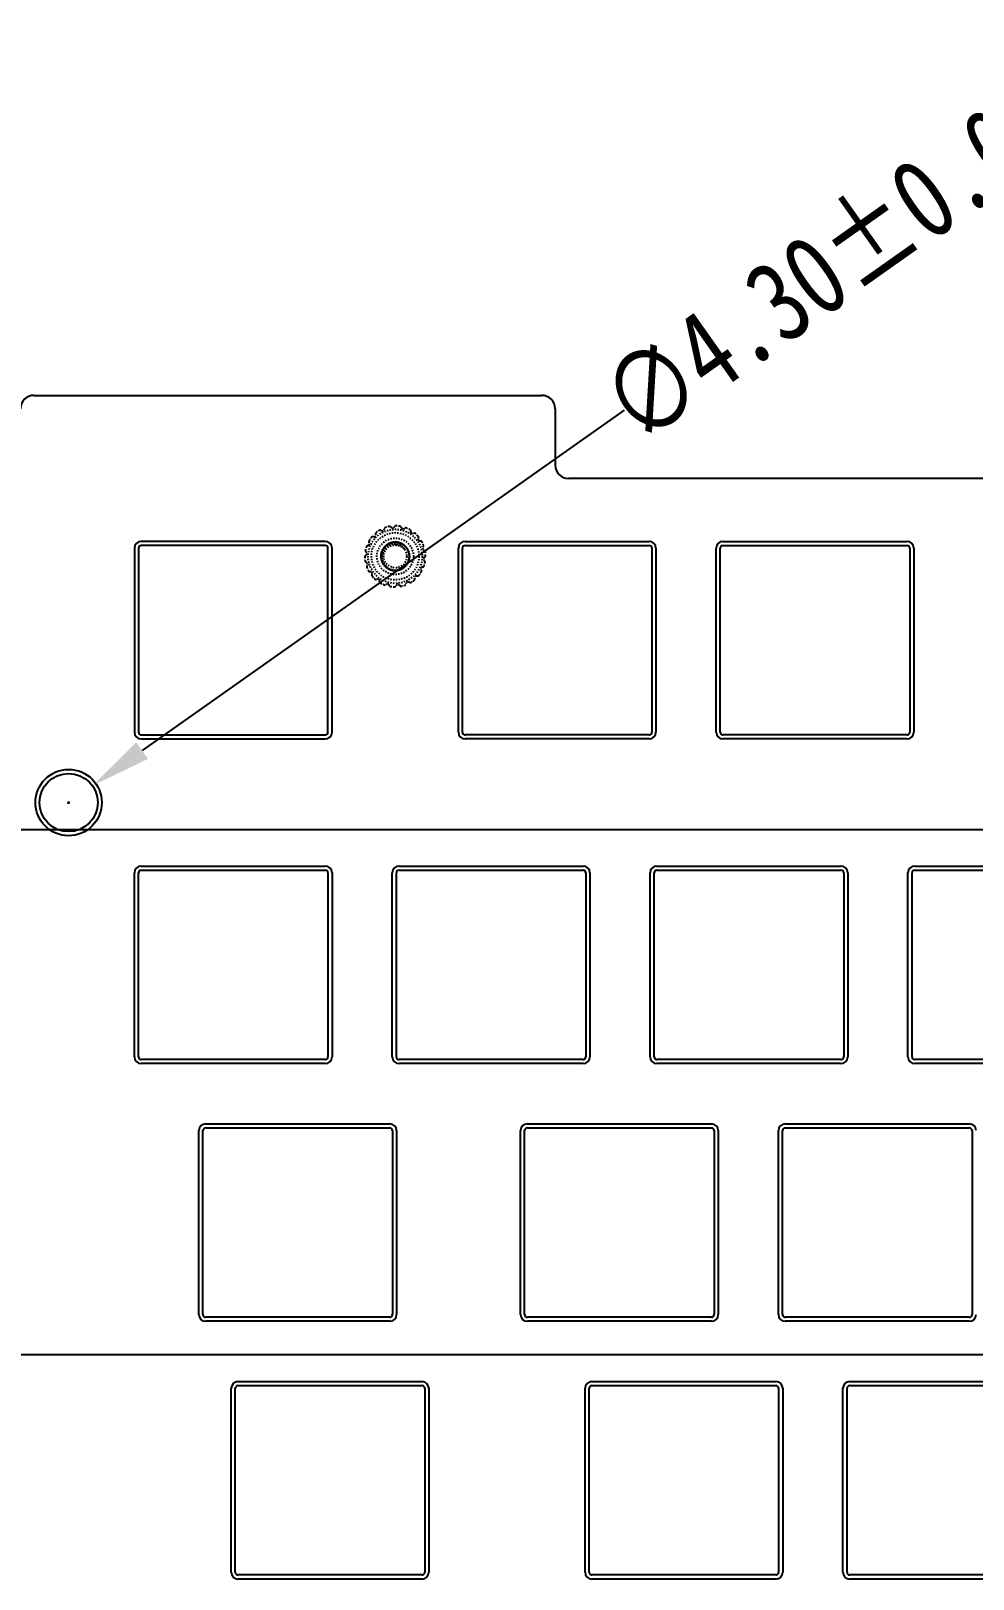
# Model space of a CAD drawing. Header units: inches. Extents: x 1416 to 2607, y 166 to 435.
# Drawn here: x 1550.5 to 1620.1, y 303.6 to 418 of the extents above; entities that cross this region are included whole.
import ezdxf

# ---------------------------------------------------------------- set-up
doc = ezdxf.new("R2010")
doc.units = ezdxf.units.IN
doc.header["$LTSCALE"] = 0.909449
doc.header["$MEASUREMENT"] = 0
doc.header["$PDMODE"] = 3
doc.header["$PDSIZE"] = 0.3125
doc.linetypes.add('HIDDEN', pattern=[0.2, 0.1, -0.1])
doc.linetypes.add('PHANTOM', pattern=[0.8, 0.45, -0.05, 0.1, -0.05, 0.1, -0.05])
doc.layers.get('0').update_dxf_attribs({"linetype": 'CONTINUOUS'})
doc.layers.get('Defpoints').update_dxf_attribs({"linetype": 'CONTINUOUS'})
doc.layers.add('DEFAULT_2', color=8, linetype='HIDDEN')
doc.layers.add('DEFAULT_3', color=7, linetype='PHANTOM')
doc.styles.get("Standard").update_dxf_attribs({"font": 'txt', "width": 0.8})
doc.dimstyles.get("Standard").update_dxf_attribs({"dimtxt": 6, "dimasz": 4.5, "dimexe": 1, "dimexo": 1, "dimgap": 0.09, "dimtad": 0, "dimzin": 1, "dimdsep": 46, "dimtxsty": 'STANDARD', "dimcen": 0.09, "dimclrd": 5, "dimclre": 5, "dimclrt": 1, "dimadec": 0, "dimazin": 0, "dimtp": 0.01, "dimtm": 0.01, "dimtfac": 1, "dimtofl": 0, "dimtmove": 0, "dimatfit": 3, "dimfxl": 1, "dimtolj": 1, "dimtzin": 4, "dimarcsym": 0})

# ---------------------------------------------------------------- blocks, each defined once
blk = doc.blocks.new('*D17')
at = {"layer": 'DEFAULT_3', "color": 3, "linetype": 'ByBlock', "lineweight": -2}
for p, q in [((1473.09, 356.95), (1473.09, 359.95)), ((1867.22, 356.95), (1867.22, 359.95)), ((1473.09, 358.95), (1468.59, 358.95)), ((1862.72, 358.95), (1477.59, 358.95))]:
    blk.add_line(p, q, dxfattribs=at)
at = {"layer": 'DEFAULT_3', "color": 3, "linetype": 'ByBlock'}
for points in [[(1477.59, 359.7), (1477.59, 358.2), (1473.09, 358.95)], [(1862.72, 359.7), (1862.72, 358.2), (1867.22, 358.95)]]:
    blk.add_solid(points, dxfattribs=at)
at = {"layer": 'Defpoints', "color": 0, "linetype": 'ByBlock'}
for p in [(1867.22, 358.95), (1473.09, 355.95), (1867.22, 355.95)]:
    blk.add_point(p, dxfattribs=at)
at = {"layer": 'DEFAULT_3', "color": 3, "linetype": 'ByBlock', "insert": (1450.5, 358.95), "char_height": 6, "attachment_point": 5}
blk.add_mtext('\\A1;394.13%%P0.1', dxfattribs=at)
blk = doc.blocks.new('*D18')
at = {"layer": 'DEFAULT_3', "color": 3, "linetype": 'ByBlock', "lineweight": -2}
for p, q in [((1469.9, 321.95), (1469.9, 319.15)), ((1870.22, 321.95), (1870.22, 319.15)), ((1469.9, 320.15), (1465.4, 320.15)), ((1865.72, 320.15), (1474.4, 320.15))]:
    blk.add_line(p, q, dxfattribs=at)
at = {"layer": 'DEFAULT_3', "color": 3, "linetype": 'ByBlock'}
for points in [[(1474.4, 320.9), (1474.4, 319.4), (1469.9, 320.15)], [(1865.72, 320.9), (1865.72, 319.4), (1870.22, 320.15)]]:
    blk.add_solid(points, dxfattribs=at)
at = {"layer": 'Defpoints', "color": 0, "linetype": 'ByBlock'}
for p in [(1469.9, 322.95), (1870.22, 322.95), (1469.9, 320.15)]:
    blk.add_point(p, dxfattribs=at)
at = {"layer": 'DEFAULT_3', "color": 3, "linetype": 'ByBlock', "insert": (1447.31, 320.15), "char_height": 6, "attachment_point": 5}
blk.add_mtext('\\A1;400.32%%P0.1', dxfattribs=at)
blk = doc.blocks.new('*D29')
at = {"layer": 'DEFAULT_3', "color": 3, "linetype": 'ByBlock', "lineweight": -2}
for p, q in [((1594.29, 389.98), (1558.68, 364.81)), ((1553.16, 360.97), (1553.34, 360.97)), ((1553.25, 360.88), (1553.25, 361.06))]:
    blk.add_line(p, q, dxfattribs=at)
at = {"layer": 'DEFAULT_3', "color": 3, "linetype": 'ByBlock'}
blk.add_solid([(1558.25, 365.42), (1559.11, 364.2), (1555, 362.21)], dxfattribs=at)
at = {"layer": 'Defpoints', "color": 0, "linetype": 'ByBlock'}
for p in [(1555, 362.21), (1551.49, 359.73)]:
    blk.add_point(p, dxfattribs=at)
at = {"layer": 'DEFAULT_3', "color": 3, "linetype": 'ByBlock', "insert": (1609.71, 400.89), "char_height": 6, "attachment_point": 5, "rotation": 35.2573}
blk.add_mtext('\\A1;∅4.30%%P0.03', dxfattribs=at)

msp = doc.modelspace()

# ---------------------------------------------------------------- linework, layer by layer
at = {"color": 7, "linetype": 'Continuous'}
for p, q in [((1550.693, 391.075), (1588.193, 391.075)), ((1589.193, 390.075), (1589.193, 385.924)), ((1785.223, 384.924), (1590.193, 384.924)), ((1572.213, 380.274), (1558.613, 380.274)), ((1572.213, 379.974), (1558.613, 379.974)), ((1582.544, 380.274), (1596.144, 380.274)), ((1582.544, 379.974), (1596.144, 379.974)), ((1601.594, 380.274), (1615.194, 380.274)), ((1601.594, 379.974), (1615.194, 379.974)), ((1558.113, 379.774), (1558.113, 366.173)), ((1558.413, 379.774), (1558.413, 366.173)), ((1572.413, 366.173), (1572.413, 379.774)), ((1572.713, 366.173), (1572.713, 379.774)), ((1582.044, 366.173), (1582.044, 379.774)), ((1582.344, 366.173), (1582.344, 379.774)), ((1596.344, 379.774), (1596.344, 366.173)), ((1596.644, 379.774), (1596.644, 366.173)), ((1601.094, 366.173), (1601.094, 379.774)), ((1601.394, 366.173), (1601.394, 379.774)), ((1615.394, 379.774), (1615.394, 366.173)), ((1615.694, 379.774), (1615.694, 366.173)), ((1558.613, 365.974), (1572.213, 365.974)), ((1558.613, 365.674), (1572.213, 365.674)), ((1596.144, 365.974), (1582.544, 365.974)), ((1596.144, 365.674), (1582.544, 365.674)), ((1615.194, 365.974), (1601.594, 365.974)), ((1615.194, 365.674), (1601.594, 365.674)), ((1558.613, 356.274), (1572.213, 356.274)), ((1558.613, 355.974), (1572.213, 355.974)), ((1577.663, 356.274), (1591.263, 356.274)), ((1577.663, 355.974), (1591.263, 355.974)), ((1596.713, 356.274), (1610.313, 356.274)), ((1596.713, 355.974), (1610.313, 355.974)), ((1615.763, 356.274), (1629.363, 356.274)), ((1615.763, 355.974), (1629.363, 355.974)), ((1558.113, 342.173), (1558.113, 355.774)), ((1558.413, 342.173), (1558.413, 355.774)), ((1572.413, 355.774), (1572.413, 342.173)), ((1572.713, 355.774), (1572.713, 342.173)), ((1577.163, 342.173), (1577.163, 355.774)), ((1577.463, 342.173), (1577.463, 355.774)), ((1591.463, 355.774), (1591.463, 342.173)), ((1591.763, 355.774), (1591.763, 342.173)), ((1596.213, 342.173), (1596.213, 355.774)), ((1596.513, 342.173), (1596.513, 355.774)), ((1610.513, 355.774), (1610.513, 342.173)), ((1610.813, 355.774), (1610.813, 342.173)), ((1615.263, 342.173), (1615.263, 355.774)), ((1615.563, 342.173), (1615.563, 355.774)), ((1572.213, 341.974), (1558.613, 341.974)), ((1572.213, 341.674), (1558.613, 341.674)), ((1591.263, 341.974), (1577.663, 341.974)), ((1591.263, 341.674), (1577.663, 341.674)), ((1610.313, 341.974), (1596.713, 341.974)), ((1610.313, 341.674), (1596.713, 341.674)), ((1629.363, 341.974), (1615.763, 341.974)), ((1629.363, 341.674), (1615.763, 341.674)), ((1562.878, 323.124), (1562.878, 336.724)), ((1563.178, 323.124), (1563.178, 336.724)), ((1563.378, 337.224), (1576.978, 337.224)), ((1563.378, 336.924), (1576.978, 336.924)), ((1577.178, 336.724), (1577.178, 323.124)), ((1577.478, 336.724), (1577.478, 323.124)), ((1586.643, 323.124), (1586.643, 336.724)), ((1586.943, 323.124), (1586.943, 336.724)), ((1587.143, 337.224), (1600.743, 337.224)), ((1587.143, 336.924), (1600.743, 336.924)), ((1600.943, 336.724), (1600.943, 323.124)), ((1601.243, 336.724), (1601.243, 323.124)), ((1605.693, 323.124), (1605.693, 336.724)), ((1605.993, 323.124), (1605.993, 336.724)), ((1606.193, 337.224), (1619.793, 337.224)), ((1606.193, 336.924), (1619.793, 336.924)), ((1619.993, 336.724), (1619.993, 323.124)), ((1576.978, 322.924), (1563.378, 322.924)), ((1600.743, 322.924), (1587.143, 322.924)), ((1619.793, 322.924), (1606.193, 322.924)), ((1576.978, 322.624), (1563.378, 322.624)), ((1600.743, 322.624), (1587.143, 322.624)), ((1619.793, 322.624), (1606.193, 322.624)), ((1565.763, 318.173), (1579.363, 318.173)), ((1591.908, 318.173), (1605.508, 318.173)), ((1610.958, 318.173), (1624.558, 318.173)), ((1565.263, 304.073), (1565.263, 317.673)), ((1565.563, 304.073), (1565.563, 317.673)), ((1565.763, 317.873), (1579.363, 317.873)), ((1579.563, 317.673), (1579.563, 304.073)), ((1579.863, 317.673), (1579.863, 304.073)), ((1591.408, 304.073), (1591.408, 317.673)), ((1591.708, 304.073), (1591.708, 317.673)), ((1591.908, 317.873), (1605.508, 317.873)), ((1605.708, 317.673), (1605.708, 304.073)), ((1606.008, 317.673), (1606.008, 304.073)), ((1610.458, 304.073), (1610.458, 317.673)), ((1610.758, 304.073), (1610.758, 317.673)), ((1610.958, 317.873), (1624.558, 317.873)), ((1579.363, 303.873), (1565.763, 303.873)), ((1579.363, 303.573), (1565.763, 303.573)), ((1605.508, 303.873), (1591.908, 303.873)), ((1605.508, 303.573), (1591.908, 303.573)), ((1624.558, 303.873), (1610.958, 303.873)), ((1624.558, 303.573), (1610.958, 303.573))]:
    msp.add_line(p, q, dxfattribs=at)
for radius in [2.45, 2.15]:
    msp.add_circle((1553.248, 360.974), radius, dxfattribs=at)
for centre, radius, start, end in [((1550.693, 390.075), 1, 90, 180), ((1588.193, 390.075), 1, 0, 90), ((1590.193, 385.924), 1, 180, 270), ((1558.613, 379.774), 0.5, 90, 180), ((1558.613, 379.774), 0.2, 90, 180), ((1572.213, 379.774), 0.5, 0, 90), ((1572.213, 379.774), 0.2, 0, 90), ((1582.544, 379.774), 0.5, 90.00009, 179.99991), ((1582.544, 379.774), 0.2, 90.00013, 179.99965), ((1596.144, 379.774), 0.5, 0.00009, 89.99991), ((1596.144, 379.774), 0.2, 0, 89.99965), ((1601.594, 379.774), 0.5, 90.00009, 179.99991), ((1601.594, 379.774), 0.2, 90.00013, 179.99965), ((1615.194, 379.774), 0.5, 0.00009, 89.99991), ((1615.194, 379.774), 0.2, 0, 89.99965), ((1558.613, 366.173), 0.5, 180, 270), ((1558.613, 366.173), 0.2, 180, 270), ((1572.213, 366.173), 0.5, 270, 0), ((1572.213, 366.173), 0.2, 270, 0), ((1582.544, 366.173), 0.5, 180.00009, 269.99991), ((1582.544, 366.173), 0.2, 180.00013, 269.99965), ((1596.144, 366.173), 0.5, 270.00009, 359.99991), ((1596.144, 366.173), 0.2, 270.00013, 0), ((1601.594, 366.173), 0.5, 180.00009, 269.99991), ((1601.594, 366.173), 0.2, 180.00013, 269.99965), ((1615.194, 366.173), 0.5, 270.00009, 359.99991), ((1615.194, 366.173), 0.2, 270.00013, 0), ((1558.613, 355.774), 0.5, 90.00009, 179.99991), ((1558.613, 355.774), 0.2, 90.00013, 179.99965), ((1572.213, 355.774), 0.5, 0.00009, 89.99991), ((1572.213, 355.774), 0.2, 0, 89.99965), ((1577.663, 355.774), 0.5, 90.00009, 179.99991), ((1577.663, 355.774), 0.2, 90.00013, 179.99965), ((1591.263, 355.774), 0.5, 0.00009, 89.99991), ((1591.263, 355.774), 0.2, 0, 89.99965), ((1596.713, 355.774), 0.5, 90.00009, 179.99991), ((1596.713, 355.774), 0.2, 90.00013, 179.99965), ((1610.313, 355.774), 0.5, 0.00009, 89.99991), ((1610.313, 355.774), 0.2, 0, 89.99965), ((1615.763, 355.774), 0.5, 90.00009, 179.99991), ((1615.763, 355.774), 0.2, 90.00013, 179.99965), ((1558.613, 342.173), 0.5, 180.00009, 269.99991), ((1558.613, 342.173), 0.2, 180.00013, 269.99965), ((1572.213, 342.173), 0.5, 270.00009, 359.99991), ((1572.213, 342.173), 0.2, 270.00013, 0), ((1577.663, 342.173), 0.5, 180.00009, 269.99991), ((1577.663, 342.173), 0.2, 180.00013, 269.99965), ((1591.263, 342.173), 0.5, 270.00009, 359.99991), ((1591.263, 342.173), 0.2, 270.00013, 0), ((1596.713, 342.173), 0.5, 180.00009, 269.99991), ((1596.713, 342.173), 0.2, 180.00013, 269.99965), ((1610.313, 342.173), 0.5, 270.00009, 359.99991), ((1610.313, 342.173), 0.2, 270.00013, 0), ((1615.763, 342.173), 0.5, 180.00009, 269.99991), ((1615.763, 342.173), 0.2, 180.00013, 269.99965), ((1563.378, 336.724), 0.5, 90.00009, 179.99991), ((1563.378, 336.724), 0.2, 90.00013, 179.99965), ((1576.978, 336.724), 0.5, 0.00009, 89.99991), ((1576.978, 336.724), 0.2, 0, 89.99965), ((1587.143, 336.724), 0.5, 90.00009, 179.99991), ((1587.143, 336.724), 0.2, 90.00013, 179.99965), ((1600.743, 336.724), 0.5, 0.00009, 89.99991), ((1600.743, 336.724), 0.2, 0, 89.99965), ((1606.193, 336.724), 0.5, 90.00009, 179.99991), ((1606.193, 336.724), 0.2, 90.00013, 179.99965), ((1619.793, 336.724), 0.5, 0.00009, 89.99991), ((1619.793, 336.724), 0.2, 0, 89.99965), ((1563.378, 323.124), 0.5, 180.00009, 269.99991), ((1563.378, 323.124), 0.2, 180.00013, 269.99965), ((1576.978, 323.124), 0.5, 270.00009, 359.99991), ((1576.978, 323.124), 0.2, 270.00013, 0), ((1587.143, 323.124), 0.5, 180.00009, 269.99991), ((1587.143, 323.124), 0.2, 180.00013, 269.99965), ((1600.743, 323.124), 0.5, 270.00009, 359.99991), ((1600.743, 323.124), 0.2, 270.00013, 0), ((1606.193, 323.124), 0.5, 180.00009, 269.99991), ((1606.193, 323.124), 0.2, 180.00013, 269.99965), ((1619.793, 323.124), 0.5, 270.00009, 359.99991), ((1619.793, 323.124), 0.2, 270.00013, 0), ((1565.763, 317.673), 0.5, 90.00009, 179.99991), ((1579.363, 317.673), 0.5, 0.00009, 89.99991), ((1591.908, 317.673), 0.5, 90.00009, 179.99991), ((1605.508, 317.673), 0.5, 0.00009, 89.99991), ((1610.958, 317.673), 0.5, 90.00009, 179.99991), ((1565.763, 317.673), 0.2, 90.00013, 179.99965), ((1579.363, 317.673), 0.2, 0, 89.99965), ((1591.908, 317.673), 0.2, 90.00013, 179.99965), ((1605.508, 317.673), 0.2, 0, 89.99965), ((1610.958, 317.673), 0.2, 90.00013, 179.99965), ((1565.763, 304.073), 0.5, 180.00009, 269.99991), ((1565.763, 304.073), 0.2, 180.00013, 269.99965), ((1579.363, 304.073), 0.5, 270.00009, 359.99991), ((1579.363, 304.073), 0.2, 270.00013, 0), ((1591.908, 304.073), 0.5, 180.00009, 269.99991), ((1591.908, 304.073), 0.2, 180.00013, 269.99965), ((1605.508, 304.073), 0.5, 270.00009, 359.99991), ((1605.508, 304.073), 0.2, 270.00013, 0), ((1610.958, 304.073), 0.5, 180.00009, 269.99991), ((1610.958, 304.073), 0.2, 180.00013, 269.99965)]:
    msp.add_arc(centre, radius, start, end, dxfattribs=at)
at = {"layer": 'DEFAULT_2', "color": 8, "linetype": 'HIDDEN'}
for p, q in [((1576.298, 381.107), (1576.42, 381.064)), ((1576.547, 381.123), (1576.593, 381.244)), ((1577.024, 381.36), (1577.125, 381.278)), ((1577.264, 381.29), (1577.349, 381.388)), ((1577.793, 381.349), (1577.86, 381.238)), ((1577.995, 381.201), (1578.108, 381.265)), ((1578.512, 381.076), (1578.537, 380.949)), ((1575.308, 379.959), (1575.43, 380.005)), ((1575.489, 380.132), (1575.446, 380.255)), ((1575.832, 380.622), (1575.702, 380.62)), ((1575.932, 380.851), (1575.93, 380.721)), ((1577.379, 380.023), (1577.379, 380.221)), ((1578.651, 380.869), (1578.779, 380.89)), ((1579.095, 380.574), (1579.074, 380.446)), ((1579.154, 380.331), (1579.282, 380.307)), ((1575.164, 379.204), (1575.263, 379.289)), ((1575.275, 379.428), (1575.193, 379.528)), ((1579.47, 379.902), (1579.407, 379.789)), ((1579.443, 379.654), (1579.555, 379.588)), ((1579.483, 378.919), (1579.565, 378.819)), ((1579.594, 379.143), (1579.495, 379.058)), ((1575.315, 378.693), (1575.203, 378.759)), ((1575.287, 378.445), (1575.351, 378.558)), ((1575.604, 378.016), (1575.476, 378.04)), ((1575.663, 377.773), (1575.684, 377.901)), ((1576.693, 378.382), (1576.822, 378.531)), ((1577.881, 378.254), (1577.786, 378.427)), ((1578.926, 377.725), (1579.056, 377.727)), ((1579.269, 378.215), (1579.312, 378.092)), ((1579.45, 378.388), (1579.328, 378.342)), ((1576.107, 377.478), (1575.979, 377.457)), ((1576.245, 377.271), (1576.221, 377.398)), ((1576.763, 377.146), (1576.65, 377.082)), ((1576.964, 376.998), (1576.898, 377.109)), ((1577.494, 377.057), (1577.409, 376.959)), ((1577.734, 376.987), (1577.633, 377.069)), ((1578.211, 377.224), (1578.165, 377.103)), ((1578.46, 377.24), (1578.337, 377.283)), ((1578.826, 377.496), (1578.827, 377.626))]:
    msp.add_line(p, q, dxfattribs=at)
for radius in [2, 1.75, 1.35, 0.85]:
    msp.add_circle((1577.379, 379.174), radius, dxfattribs=at)
for centre, radius, start, end in [((1577.379, 379.174), 2.25, 121.21228, 128.78772), ((1576.265, 381.012), 0.1, 70.68927, 121.21228), ((1576.453, 381.158), 0.1, 250.68927, 339.31073), ((1576.686, 381.209), 0.1, 108.78772, 159.31073), ((1577.379, 379.174), 2.25, 101.21228, 108.78772), ((1576.961, 381.282), 0.1, 50.68927, 101.21228), ((1577.188, 381.355), 0.1, 230.68927, 319.31073), ((1577.424, 381.323), 0.1, 88.78772, 139.31073), ((1577.379, 379.174), 2.25, 81.21228, 88.78772), ((1577.707, 381.298), 0.1, 30.68927, 81.21228), ((1577.946, 381.289), 0.1, 210.68927, 299.31073), ((1578.157, 381.178), 0.1, 68.78772, 119.31073), ((1577.379, 379.174), 2.25, 61.21228, 68.78772), ((1578.414, 381.058), 0.1, 10.68927, 61.21228), ((1575.343, 379.866), 0.1, 110.68927, 161.21228), ((1575.394, 380.099), 0.1, 290.68927, 19.31073), ((1575.54, 380.288), 0.1, 148.78772, 199.31073), ((1577.379, 379.174), 2.25, 141.21228, 148.78772), ((1575.703, 380.52), 0.1, 90.68927, 141.21228), ((1575.83, 380.722), 0.1, 270.68927, 359.31073), ((1576.032, 380.849), 0.1, 128.78772, 179.31073), ((1578.635, 380.967), 0.1, 190.68927, 279.31073), ((1578.795, 380.791), 0.1, 48.78772, 99.31073), ((1577.379, 379.174), 2.25, 41.21228, 48.78772), ((1578.996, 380.59), 0.1, 350.68927, 41.21228), ((1579.173, 380.429), 0.1, 170.68927, 259.31073), ((1579.263, 380.209), 0.1, 28.78772, 79.31073), ((1577.379, 379.174), 2.25, 21.21228, 28.78772), ((1579.383, 379.951), 0.1, 330.68927, 21.21228), ((1575.229, 379.128), 0.1, 130.68927, 181.21228), ((1577.379, 379.174), 2.25, 181.21228, 188.78772), ((1575.254, 378.845), 0.1, 188.78772, 239.31073), ((1575.27, 379.592), 0.1, 168.78772, 219.31073), ((1577.379, 379.174), 2.25, 161.21228, 168.78772), ((1575.197, 379.364), 0.1, 310.68927, 39.31073), ((1577.591, 379.026), 0.825, 53.61017, 58.46732), ((1579.494, 379.74), 0.1, 150.68927, 239.31073), ((1579.56, 378.983), 0.1, 130.68927, 219.31073), ((1579.504, 379.502), 0.1, 8.78772, 59.31073), ((1579.488, 378.755), 0.1, 348.78772, 39.31073), ((1579.528, 379.219), 0.1, 310.68927, 1.21228), ((1577.379, 379.174), 2.25, 1.21228, 8.78772), ((1575.375, 378.396), 0.1, 150.68927, 201.21228), ((1577.379, 379.174), 2.25, 201.21228, 208.78772), ((1575.264, 378.607), 0.1, 330.68927, 59.31073), ((1575.495, 378.138), 0.1, 208.78772, 259.31073), ((1575.585, 377.918), 0.1, 350.68927, 79.31073), ((1575.761, 377.757), 0.1, 170.68927, 221.21228), ((1577.379, 379.174), 2.25, 221.21228, 228.78772), ((1578.927, 377.625), 0.1, 90.68927, 179.31073), ((1579.055, 377.827), 0.1, 270.68927, 321.21228), ((1577.379, 379.174), 2.25, 321.21228, 328.78772), ((1579.363, 378.248), 0.1, 110.68927, 199.31073), ((1579.218, 378.059), 0.1, 328.78772, 19.31073), ((1579.414, 378.481), 0.1, 290.68927, 341.21228), ((1577.379, 379.174), 2.25, 341.21228, 348.78772), ((1575.962, 377.556), 0.1, 228.78772, 279.31073), ((1576.123, 377.38), 0.1, 10.68927, 99.31073), ((1576.343, 377.289), 0.1, 190.68927, 241.21228), ((1577.379, 379.174), 2.25, 241.21228, 248.78772), ((1576.601, 377.169), 0.1, 248.78772, 299.31073), ((1576.812, 377.058), 0.1, 30.68927, 119.31073), ((1577.05, 377.049), 0.1, 210.68927, 261.21228), ((1577.379, 379.174), 2.25, 261.21228, 268.78772), ((1577.333, 377.024), 0.1, 268.78772, 319.31073), ((1577.57, 376.992), 0.1, 50.68927, 139.31073), ((1577.797, 377.065), 0.1, 230.68927, 281.21228), ((1577.379, 379.174), 2.25, 281.21228, 288.78772), ((1578.071, 377.138), 0.1, 288.78772, 339.31073), ((1578.304, 377.189), 0.1, 70.68927, 159.31073), ((1578.493, 377.335), 0.1, 250.68927, 301.21228), ((1577.379, 379.174), 2.25, 301.21228, 308.78772), ((1578.726, 377.498), 0.1, 308.78772, 359.31073)]:
    msp.add_arc(centre, radius, start, end, dxfattribs=at)
for points, knots in [([(1577.379, 380.221), (1577.38, 380.221), (1577.381, 380.221), (1577.383, 380.221), (1577.386, 380.221), (1577.389, 380.221), (1577.392, 380.221), (1577.398, 380.221), (1577.406, 380.221), (1577.415, 380.22), (1577.424, 380.22), (1577.436, 380.219), (1577.451, 380.219), (1577.469, 380.217), (1577.493, 380.215), (1577.523, 380.211), (1577.558, 380.206), (1577.606, 380.197), (1577.664, 380.182), (1577.733, 380.16), (1577.8, 380.133), (1577.865, 380.102), (1577.949, 380.055), (1578.047, 379.985), (1578.152, 379.885), (1578.242, 379.772), (1578.341, 379.607), (1578.42, 379.377), (1578.436, 379.086), (1578.373, 378.802), (1578.233, 378.546), (1578.031, 378.336), (1577.778, 378.191), (1577.496, 378.119), (1577.205, 378.127), (1576.972, 378.2), (1576.804, 378.293), (1576.651, 378.41), (1576.523, 378.557), (1576.429, 378.725), (1576.376, 378.859), (1576.343, 379), (1576.328, 379.144), (1576.334, 379.289), (1576.36, 379.431), (1576.405, 379.568), (1576.469, 379.698), (1576.549, 379.819), (1576.646, 379.926), (1576.756, 380.02), (1576.878, 380.097), (1577.01, 380.158), (1577.194, 380.212), (1577.389, 380.228), (1577.58, 380.205), (1577.766, 380.155), (1577.94, 380.067), (1578.09, 379.947), (1578.223, 379.807), (1578.35, 379.6), (1578.43, 379.32), (1578.429, 379.029), (1578.351, 378.748), (1578.198, 378.5), (1577.984, 378.302), (1577.724, 378.171), (1577.438, 378.114), (1577.148, 378.139), (1576.874, 378.24), (1576.64, 378.413), (1576.49, 378.604), (1576.405, 378.777), (1576.346, 378.96), (1576.324, 379.154), (1576.342, 379.346), (1576.387, 379.533), (1576.47, 379.709), (1576.586, 379.863), (1576.688, 379.965), (1576.803, 380.053), (1576.93, 380.123), (1577.064, 380.176), (1577.205, 380.21), (1577.349, 380.224), (1577.493, 380.218), (1577.636, 380.193), (1577.773, 380.147), (1577.903, 380.084), (1578.023, 380.003), (1578.132, 379.907), (1578.256, 379.76), (1578.349, 379.589), (1578.404, 379.404), (1578.433, 379.214), (1578.42, 378.971), (1578.326, 378.695), (1578.16, 378.456), (1577.936, 378.27), (1577.669, 378.153), (1577.38, 378.112), (1577.091, 378.153), (1576.824, 378.269), (1576.6, 378.454), (1576.433, 378.693), (1576.338, 378.969), (1576.321, 379.26), (1576.364, 379.45), (1576.397, 379.54)], [0, 0, 0, 0, 0.0001196, 0.0002409, 0.0003634, 0.0004858, 0.0007304, 0.000975, 0.0014644, 0.0019538, 0.0024431, 0.0029325, 0.0039112, 0.00489, 0.0058687, 0.0078261, 0.0097835, 0.0117408, 0.015655, 0.0195692, 0.0234834, 0.0273977, 0.0313119, 0.0391358, 0.0469595, 0.0547833, 0.0626074, 0.078218, 0.0938289, 0.1094398, 0.1250504, 0.1406616, 0.1562718, 0.1718833, 0.1874931, 0.2031048, 0.2109284, 0.2187523, 0.2343641, 0.2421878, 0.2500116, 0.2578357, 0.2656597, 0.2734834, 0.2813072, 0.2891313, 0.2969553, 0.3047791, 0.3126028, 0.3204268, 0.3282509, 0.3360747, 0.3438984, 0.3595103, 0.3673341, 0.3751578, 0.3907695, 0.3985935, 0.4064171, 0.4220287, 0.4376387, 0.4532501, 0.4688604, 0.4844715, 0.5000823, 0.515693, 0.5313041, 0.5469145, 0.5625258, 0.5781358, 0.5937474, 0.6015711, 0.609395, 0.6250068, 0.6328304, 0.6406543, 0.6562661, 0.6640898, 0.6719136, 0.6797377, 0.6875617, 0.6953854, 0.7032092, 0.7110333, 0.7188573, 0.7266811, 0.7345048, 0.7423288, 0.7501529, 0.7579768, 0.7658004, 0.7814122, 0.7892361, 0.7970598, 0.8126714, 0.8282813, 0.8438927, 0.8595029, 0.8751142, 0.8907247, 0.9063356, 0.9219466, 0.9375571, 0.9531683, 0.9687786, 0.9843901, 1, 1, 1, 1]), ([(1576.693, 378.382), (1576.765, 378.319), (1576.928, 378.213), (1577.207, 378.127), (1577.498, 378.119), (1577.78, 378.192), (1578.033, 378.338), (1578.235, 378.547), (1578.374, 378.804), (1578.436, 379.088), (1578.42, 379.379), (1578.324, 379.654), (1578.158, 379.894), (1577.932, 380.078), (1577.71, 380.176), (1577.521, 380.215), (1577.329, 380.227), (1577.136, 380.2), (1576.955, 380.135), (1576.827, 380.067), (1576.709, 379.983), (1576.604, 379.884), (1576.514, 379.771), (1576.44, 379.646), (1576.384, 379.513), (1576.347, 379.373), (1576.329, 379.229), (1576.332, 379.085), (1576.354, 378.942), (1576.396, 378.803), (1576.456, 378.671), (1576.559, 378.509), (1576.695, 378.37), (1576.855, 378.262), (1577.028, 378.178), (1577.218, 378.131), (1577.41, 378.123), (1577.602, 378.142), (1577.833, 378.215), (1578.077, 378.375), (1578.268, 378.595), (1578.392, 378.859), (1578.439, 379.146), (1578.407, 379.436), (1578.296, 379.705), (1578.117, 379.936), (1577.882, 380.107), (1577.609, 380.209), (1577.319, 380.232), (1577.08, 380.186), (1576.903, 380.11), (1576.738, 380.011), (1576.594, 379.879), (1576.483, 379.722), (1576.394, 379.551), (1576.341, 379.364), (1576.328, 379.172), (1576.338, 379.027), (1576.368, 378.886), (1576.417, 378.75), (1576.484, 378.622), (1576.569, 378.504), (1576.669, 378.399), (1576.782, 378.309), (1576.906, 378.235), (1577.039, 378.179), (1577.179, 378.142), (1577.323, 378.124), (1577.467, 378.126), (1577.658, 378.156), (1577.84, 378.225), (1578.003, 378.328), (1578.149, 378.452), (1578.298, 378.645), (1578.408, 378.915), (1578.439, 379.204), (1578.391, 379.492), (1578.266, 379.755), (1578.075, 379.975), (1577.83, 380.133), (1577.552, 380.221), (1577.261, 380.227), (1576.978, 380.156), (1576.726, 380.009), (1576.523, 379.801), (1576.431, 379.629), (1576.397, 379.54)], [0, 0, 0, 0, 0.0156071, 0.0312233, 0.0468348, 0.0624501, 0.0780626, 0.0936765, 0.1092904, 0.1249029, 0.1405181, 0.1561292, 0.1717457, 0.1873555, 0.202973, 0.2107948, 0.2186197, 0.234238, 0.24206, 0.2498842, 0.2577122, 0.2655392, 0.2733616, 0.281185, 0.2890127, 0.2968402, 0.3046633, 0.312486, 0.3203132, 0.3281411, 0.3359649, 0.3437871, 0.3594057, 0.3672302, 0.3750521, 0.39067, 0.3984953, 0.4063171, 0.4219341, 0.4375446, 0.4531604, 0.4687722, 0.4843868, 0.5, 0.5156132, 0.5312278, 0.5468396, 0.5624554, 0.5780659, 0.5936829, 0.6015047, 0.60933, 0.6249479, 0.6327698, 0.6405943, 0.6562129, 0.6640351, 0.6718589, 0.6796868, 0.687514, 0.6953367, 0.7031598, 0.7109873, 0.718815, 0.7266384, 0.7344608, 0.7422878, 0.7501158, 0.75794, 0.765762, 0.7813803, 0.7892052, 0.797027, 0.8126445, 0.8282543, 0.8438708, 0.8594819, 0.8750971, 0.8907096, 0.9063235, 0.9219374, 0.9375499, 0.9531652, 0.9687767, 0.9843929, 1, 1, 1, 1]), ([(1577.881, 378.254), (1577.965, 378.3), (1578.122, 378.416), (1578.299, 378.647), (1578.409, 378.917), (1578.439, 379.207), (1578.391, 379.494), (1578.264, 379.757), (1578.073, 379.976), (1577.828, 380.134), (1577.55, 380.221), (1577.258, 380.227), (1576.976, 380.155), (1576.724, 380.008), (1576.555, 379.833), (1576.453, 379.67), (1576.374, 379.495), (1576.332, 379.304), (1576.33, 379.112), (1576.348, 378.968), (1576.386, 378.829), (1576.443, 378.696), (1576.517, 378.572), (1576.608, 378.459), (1576.714, 378.36), (1576.832, 378.276), (1576.96, 378.21), (1577.096, 378.161), (1577.238, 378.132), (1577.382, 378.123), (1577.527, 378.133), (1577.715, 378.173), (1577.893, 378.252), (1578.05, 378.365), (1578.189, 378.497), (1578.299, 378.658), (1578.374, 378.836), (1578.423, 379.022), (1578.435, 379.265), (1578.371, 379.549), (1578.231, 379.804), (1578.028, 380.013), (1577.775, 380.157), (1577.492, 380.229), (1577.201, 380.219), (1576.923, 380.132), (1576.68, 379.971), (1576.489, 379.751), (1576.366, 379.487), (1576.326, 379.247), (1576.335, 379.055), (1576.37, 378.865), (1576.444, 378.685), (1576.552, 378.525), (1576.681, 378.383), (1576.838, 378.267), (1577.013, 378.188), (1577.152, 378.147), (1577.295, 378.126), (1577.44, 378.124), (1577.584, 378.143), (1577.723, 378.181), (1577.856, 378.238), (1577.98, 378.312), (1578.093, 378.402), (1578.192, 378.508), (1578.276, 378.626), (1578.342, 378.754), (1578.391, 378.891), (1578.43, 379.079), (1578.429, 379.274), (1578.389, 379.463), (1578.324, 379.644), (1578.195, 379.85), (1577.981, 380.047), (1577.72, 380.177), (1577.434, 380.233), (1577.144, 380.208), (1576.871, 380.105), (1576.637, 379.931), (1576.458, 379.702), (1576.368, 379.476), (1576.334, 379.286), (1576.328, 379.142), (1576.343, 378.998), (1576.371, 378.88), (1576.403, 378.79), (1576.432, 378.724), (1576.465, 378.659), (1576.496, 378.608), (1576.524, 378.568), (1576.545, 378.539), (1576.567, 378.511), (1576.591, 378.483), (1576.611, 378.461), (1576.627, 378.444), (1576.64, 378.431), (1576.651, 378.42), (1576.66, 378.412), (1576.666, 378.406), (1576.673, 378.4), (1576.678, 378.395), (1576.683, 378.391), (1576.686, 378.388), (1576.689, 378.385), (1576.692, 378.383), (1576.693, 378.382)], [0, 0, 0, 0, 0.0156101, 0.0312218, 0.0468322, 0.0624437, 0.0780544, 0.0936655, 0.1092767, 0.1248874, 0.1404988, 0.1561093, 0.1717209, 0.187331, 0.2029429, 0.2107666, 0.2185906, 0.2342026, 0.2420264, 0.2498504, 0.2576746, 0.2654987, 0.2733225, 0.2811464, 0.2889705, 0.2967947, 0.3046186, 0.3124424, 0.3202665, 0.3280907, 0.3359146, 0.3437384, 0.3593505, 0.3671745, 0.3749982, 0.3906102, 0.3984342, 0.406258, 0.4218698, 0.43748, 0.4530916, 0.4687021, 0.4843134, 0.4999244, 0.5155353, 0.5311466, 0.5467572, 0.5623687, 0.577979, 0.5935908, 0.6014145, 0.6092385, 0.6248505, 0.6326742, 0.6404983, 0.6561103, 0.6639341, 0.671758, 0.6795822, 0.6874063, 0.6952302, 0.703054, 0.7108782, 0.7187023, 0.7265262, 0.7343501, 0.7421742, 0.7499983, 0.7578223, 0.7656461, 0.7812581, 0.7890821, 0.7969059, 0.8125177, 0.8281278, 0.8437395, 0.8593499, 0.8749613, 0.8905721, 0.9061832, 0.9217943, 0.9374051, 0.9452292, 0.9530532, 0.9608765, 0.9686993, 0.9726127, 0.9765261, 0.9804394, 0.9843525, 0.9863094, 0.9882662, 0.9902231, 0.9921799, 0.9941367, 0.9951152, 0.9960936, 0.997072, 0.9975612, 0.9980504, 0.9985398, 0.999029, 0.9992735, 0.999518, 0.9997628, 1, 1, 1, 1]), ([(1578.08, 379.69), (1578.029, 379.766), (1577.934, 379.868), (1577.782, 379.97), (1577.657, 380.028), (1577.525, 380.066), (1577.388, 380.083), (1577.25, 380.081), (1577.115, 380.056), (1576.984, 380.012), (1576.862, 379.95), (1576.749, 379.87), (1576.65, 379.774), (1576.567, 379.665), (1576.499, 379.546), (1576.449, 379.417), (1576.419, 379.283), (1576.408, 379.146), (1576.416, 379.008), (1576.443, 378.873), (1576.504, 378.701), (1576.626, 378.504), (1576.795, 378.346), (1576.953, 378.253), (1577.08, 378.199), (1577.212, 378.162), (1577.349, 378.144), (1577.463, 378.144), (1577.554, 378.153), (1577.622, 378.165), (1577.678, 378.178), (1577.722, 378.19), (1577.754, 378.201), (1577.781, 378.211), (1577.803, 378.219), (1577.819, 378.226), (1577.834, 378.232), (1577.85, 378.24), (1577.866, 378.246), (1577.875, 378.253), (1577.881, 378.254)], [0, 0, 0, 0, 0.0623129, 0.0935638, 0.1248154, 0.1560699, 0.1873257, 0.2185815, 0.249838, 0.2810971, 0.3123574, 0.3436177, 0.3748787, 0.406142, 0.4374065, 0.4686711, 0.499936, 0.531203, 0.5624714, 0.5937398, 0.625008, 0.6874029, 0.7497976, 0.7810708, 0.8123456, 0.8436194, 0.8748901, 0.9061587, 0.9218016, 0.9374445, 0.9530874, 0.9609096, 0.9687322, 0.9765554, 0.9804669, 0.9843776, 0.9882876, 0.9921997, 0.9961098, 1, 1, 1, 1]), ([(1577.405, 380.023), (1577.47, 380.023), (1577.6, 380.007), (1577.784, 379.941), (1577.949, 379.835), (1578.04, 379.741), (1578.08, 379.69)], [0, 0, 0, 0, 0.2500124, 0.4999879, 0.7499808, 1, 1, 1, 1])]:
    msp.add_open_spline(points, degree=3, knots=knots, dxfattribs=at)

# ---------------------------------------------------------------- dimensions: what is measured, and where the dimension line sits
at = {"layer": 'DEFAULT_3', "linetype": 'ByBlock'}
dim = msp.add_diameter_dim_2p(p1=(1551.492, 359.732), p2=(1555.003, 362.215), text='<>%%P0.03', dimstyle='STANDARD', override={"dimclrd": 3, "dimclre": 3, "dimclrt": 3, "dimtfillclr": 256}, dxfattribs=at)
dim.commit()
dim.dimension.update_dxf_attribs({"geometry": '*D29', "text_midpoint": (1609.712, 400.889), "dimtype": 163})
for base, p1, p2, picture, middle in [((1867.223, 358.947), (1473.093, 355.945), (1867.223, 355.945), '*D17', (1450.503, 358.947)), ((1469.903, 320.152), (1870.223, 322.945), (1469.903, 322.945), '*D18', (1447.313, 320.152))]:
    dim = msp.add_linear_dim(base=base, p1=p1, p2=p2, text='<>%%P0.1', dimstyle='STANDARD', override={"dimclrd": 3, "dimclre": 3, "dimclrt": 3, "dimtfillclr": 256}, dxfattribs=at)
    dim.commit()
    dim.dimension.update_dxf_attribs({"geometry": picture, "text_midpoint": middle, "dimtype": 160})

doc.saveas('drawing.dxf')
